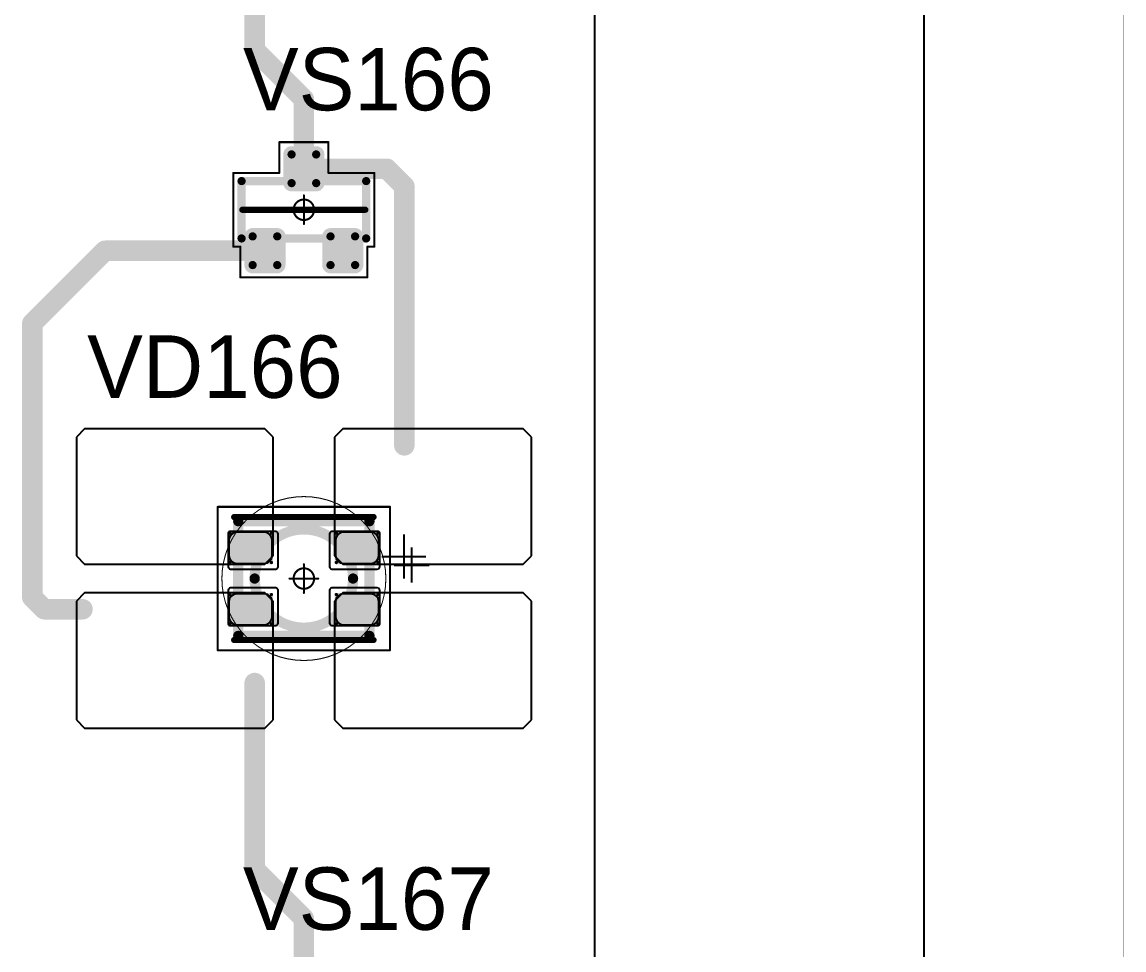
# Model space of a CAD drawing. Header units: millimetres. Extents: x 0 to 400, y 0 to 511.
# Drawn here: x 373.13 to 400.01, y 232.44 to 255.08 of the extents above; entities that cross this region are included whole.
import ezdxf

# ---------------------------------------------------------------- set-up
doc = ezdxf.new("R2010")
doc.units = ezdxf.units.MM
for name, color, linetype in [('Mechanical10', 56, 'Continuous'), ('Mechanical13', 56, 'Continuous'), ('Mechanical15', 56, 'Continuous'), ('Mechanical2', 216, 'Continuous'), ('TopLayer', 1, 'Continuous'), ('TopOverlay', 2, 'Continuous'), ('TopPaste', 8, 'Continuous'), ('TopSolder', 216, 'Continuous')]:
    doc.layers.add(name, color=color, linetype=linetype)

# ---------------------------------------------------------------- blocks, each defined once
blk = doc.blocks.new('SOT23_431')
at = {"layer": 'Mechanical13', "const_width": 0.2}
for points in [[(-0.7, 1.52), (0.7, 1.52)], [(-0.7, 1.52), (-0.7, -1.52)], [(0.7, 1.52), (0.7, -1.52)], [(-0.7, -1.52), (0.7, -1.52)]]:
    blk.add_lwpolyline(points, dxfattribs=at)
at = {"layer": 'Mechanical13', "const_width": 0.1}
for points in [[(-0.75, 1.52, 1), (-0.65, 1.52, 1)], [(-0.75, 1.52, 1), (-0.65, 1.52, 1)], [(0.65, 1.52, 1), (0.75, 1.52, 1)], [(0.65, 1.52, 1), (0.75, 1.52, 1)], [(-0.75, -1.52, 1), (-0.65, -1.52, 1)], [(-0.75, -1.52, 1), (-0.65, -1.52, 1)], [(0.65, -1.52, 1), (0.75, -1.52, 1)], [(0.65, -1.52, 1), (0.75, -1.52, 1)]]:
    blk.add_lwpolyline(points, format="xyb", close=True, dxfattribs=at)
at = {"layer": 'Mechanical15', "const_width": 0.05}
for points in [[(-0.9, 1.72), (-0.9, 1.55)], [(-0.9, 1.72), (0.9, 1.72)], [(0.9, 1.72), (0.9, 0.6)], [(-1.65, 1.55), (-1.65, -1.55)], [(-1.65, 1.55), (-0.9, 1.55)], [(0.9, 0.6), (1.65, 0.6)], [(1.65, 0.6), (1.65, -0.6)], [(0, 0.35), (0, -0.35)], [(-0.35, 0), (0.35, 0)], [(0.9, -0.6), (1.65, -0.6)], [(0.9, -0.6), (0.9, -1.72)], [(-1.65, -1.55), (-0.9, -1.55)], [(-0.9, -1.55), (-0.9, -1.72)], [(-0.9, -1.72), (0.9, -1.72)]]:
    blk.add_lwpolyline(points, dxfattribs=at)
at = {"layer": 'Mechanical15'}
for points, const_width in [([(-0.913, 1.72, 1), (-0.888, 1.72, 1)], 0.025), ([(-0.913, 1.72, 1), (-0.888, 1.72, 1)], 0.025), ([(0.888, 1.72, 1), (0.913, 1.72, 1)], 0.025), ([(0.888, 1.72, 1), (0.913, 1.72, 1)], 0.025), ([(-1.662, 1.55, 1), (-1.637, 1.55, 1)], 0.025), ([(-1.662, 1.55, 1), (-1.637, 1.55, 1)], 0.025), ([(-0.913, 1.55, 1), (-0.888, 1.55, 1)], 0.025), ([(-0.913, 1.55, 1), (-0.888, 1.55, 1)], 0.025), ([(0.888, 0.6, 1), (0.913, 0.6, 1)], 0.025), ([(0.888, 0.6, 1), (0.913, 0.6, 1)], 0.025), ([(1.637, 0.6, 1), (1.662, 0.6, 1)], 0.025), ([(1.637, 0.6, 1), (1.662, 0.6, 1)], 0.025), ([(0.25, 0, 1), (-0.25, 0, 1)], 0.05), ([(-0.012, 0.35, 1), (0.012, 0.35, 1)], 0.025), ([(-0.362, 0, 1), (-0.337, 0, 1)], 0.025), ([(-0.262, 0, 1), (-0.238, 0, 1)], 0.025), ([(0.238, 0, 1), (0.262, 0, 1)], 0.025), ([(0.337, 0, 1), (0.362, 0, 1)], 0.025), ([(-0.012, -0.35, 1), (0.012, -0.35, 1)], 0.025), ([(0.888, -0.6, 1), (0.913, -0.6, 1)], 0.025), ([(0.888, -0.6, 1), (0.913, -0.6, 1)], 0.025), ([(1.637, -0.6, 1), (1.662, -0.6, 1)], 0.025), ([(1.637, -0.6, 1), (1.662, -0.6, 1)], 0.025), ([(-1.662, -1.55, 1), (-1.637, -1.55, 1)], 0.025), ([(-1.662, -1.55, 1), (-1.637, -1.55, 1)], 0.025), ([(-0.913, -1.55, 1), (-0.888, -1.55, 1)], 0.025), ([(-0.913, -1.55, 1), (-0.888, -1.55, 1)], 0.025), ([(-0.913, -1.72, 1), (-0.888, -1.72, 1)], 0.025), ([(-0.913, -1.72, 1), (-0.888, -1.72, 1)], 0.025), ([(0.888, -1.72, 1), (0.913, -1.72, 1)], 0.025), ([(0.888, -1.72, 1), (0.913, -1.72, 1)], 0.025)]:
    blk.add_lwpolyline(points, format="xyb", close=True, dxfattribs=dict(at, const_width=const_width))
at = {"layer": 'TopLayer', "const_width": 0.1}
for points in [[(-1.4, 1.25, 1), (-1.3, 1.25, 1)], [(-0.7, 1.25, 1), (-0.6, 1.25, 1)], [(-1.4, 0.65, 1), (-1.3, 0.65, 1)], [(-0.7, 0.65, 1), (-0.6, 0.65, 1)], [(0.6, 0.3, 1), (0.7, 0.3, 1)], [(1.3, 0.3, 1), (1.4, 0.3, 1)], [(0.6, -0.3, 1), (0.7, -0.3, 1)], [(1.3, -0.3, 1), (1.4, -0.3, 1)], [(-1.4, -0.65, 1), (-1.3, -0.65, 1)], [(-0.7, -0.65, 1), (-0.6, -0.65, 1)], [(-1.4, -1.25, 1), (-1.3, -1.25, 1)], [(-0.7, -1.25, 1), (-0.6, -1.25, 1)]]:
    blk.add_lwpolyline(points, format="xyb", close=True, dxfattribs=at)
at = {"layer": 'TopLayer'}
for points in [[(-1.35, 1.35), (-1.35, 0.55), (-0.65, 1.35), (-0.65, 0.55)], [(-1.45, 1.25), (-1.45, 0.65), (-0.55, 1.25), (-0.55, 0.65)], [(0.55, 0.3), (0.55, -0.3), (1.45, 0.3), (1.45, -0.3)], [(0.65, 0.4), (0.65, -0.4), (1.35, 0.4), (1.35, -0.4)], [(-1.45, -0.65), (-1.45, -1.25), (-0.55, -0.65), (-0.55, -1.25)], [(-1.35, -0.55), (-1.35, -1.35), (-0.65, -0.55), (-0.65, -1.35)]]:
    blk.add_solid(points, dxfattribs=at)
at = {"layer": 'TopOverlay', "const_width": 0.15}
blk.add_lwpolyline([(0, 1.5), (0, -1.5)], dxfattribs=at)
at = {"layer": 'TopOverlay', "const_width": 0.075}
for points in [[(-0.038, 1.5, 1), (0.038, 1.5, 1)], [(-0.038, -1.5, 1), (0.038, -1.5, 1)]]:
    blk.add_lwpolyline(points, format="xyb", close=True, dxfattribs=at)
at = {"layer": 'TopPaste', "const_width": 0.075}
for points in [[(-1.387, 1.25, 1), (-1.313, 1.25, 1)], [(-0.687, 1.25, 1), (-0.613, 1.25, 1)], [(-1.387, 0.65, 1), (-1.313, 0.65, 1)], [(-0.687, 0.65, 1), (-0.613, 0.65, 1)], [(0.613, 0.3, 1), (0.687, 0.3, 1)], [(1.313, 0.3, 1), (1.387, 0.3, 1)], [(0.613, -0.3, 1), (0.687, -0.3, 1)], [(1.313, -0.3, 1), (1.387, -0.3, 1)], [(-1.387, -0.65, 1), (-1.313, -0.65, 1)], [(-0.687, -0.65, 1), (-0.613, -0.65, 1)], [(-1.387, -1.25, 1), (-1.313, -1.25, 1)], [(-0.687, -1.25, 1), (-0.613, -1.25, 1)]]:
    blk.add_lwpolyline(points, format="xyb", close=True, dxfattribs=at)
at = {"layer": 'TopPaste'}
for points in [[(-1.425, 1.25), (-1.425, 0.65), (-0.575, 1.25), (-0.575, 0.65)], [(-1.35, 1.325), (-1.35, 0.575), (-0.65, 1.325), (-0.65, 0.575)], [(0.575, 0.3), (0.575, -0.3), (1.425, 0.3), (1.425, -0.3)], [(0.65, 0.375), (0.65, -0.375), (1.35, 0.375), (1.35, -0.375)], [(-1.425, -0.65), (-1.425, -1.25), (-0.575, -0.65), (-0.575, -1.25)], [(-1.35, -0.575), (-1.35, -1.325), (-0.65, -0.575), (-0.65, -1.325)]]:
    blk.add_solid(points, dxfattribs=at)
at = {"layer": 'TopSolder', "const_width": 0.202}
for points in [[(-1.451, 1.25, 1), (-1.249, 1.25, 1)], [(-0.751, 1.25, 1), (-0.549, 1.25, 1)], [(-1.451, 0.65, 1), (-1.249, 0.65, 1)], [(-0.751, 0.65, 1), (-0.549, 0.65, 1)], [(0.549, 0.3, 1), (0.751, 0.3, 1)], [(1.249, 0.3, 1), (1.451, 0.3, 1)], [(0.549, -0.3, 1), (0.751, -0.3, 1)], [(1.249, -0.3, 1), (1.451, -0.3, 1)], [(-1.451, -0.65, 1), (-1.249, -0.65, 1)], [(-0.751, -0.65, 1), (-0.549, -0.65, 1)], [(-1.451, -1.25, 1), (-1.249, -1.25, 1)], [(-0.751, -1.25, 1), (-0.549, -1.25, 1)]]:
    blk.add_lwpolyline(points, format="xyb", close=True, dxfattribs=at)
at = {"layer": 'TopSolder'}
for points in [[(-1.35, 1.452), (-1.35, 0.448), (-0.65, 1.452), (-0.65, 0.448)], [(-1.552, 1.25), (-1.552, 0.65), (-0.448, 1.25), (-0.448, 0.65)], [(0.448, 0.3), (0.448, -0.3), (1.552, 0.3), (1.552, -0.3)], [(0.65, 0.502), (0.65, -0.502), (1.35, 0.502), (1.35, -0.502)], [(-1.35, -0.448), (-1.35, -1.452), (-0.65, -0.448), (-0.65, -1.452)], [(-1.552, -0.65), (-1.552, -1.25), (-0.448, -0.65), (-0.448, -1.25)]]:
    blk.add_solid(points, dxfattribs=at)
blk = doc.blocks.new('E65F_635')
at = {"layer": 'Mechanical13'}
for p, q in [((2.441, 1.071), (2.441, 0)), ((1.905, 0.536), (2.976, 0.536))]:
    blk.add_line(p, q, dxfattribs=at)
at = {"layer": 'Mechanical13', "const_width": 0.25}
for points in [[(-1.6, -1.4), (-1.6, 1.4)], [(-1.6, 1.4), (1.6, 1.4)], [(1.6, -1.4), (1.6, 1.4)], [(-1.6, -1.4), (1.6, -1.4)]]:
    blk.add_lwpolyline(points, dxfattribs=at)
at = {"layer": 'Mechanical13'}
for points, const_width in [([(-1.663, 1.4, 1), (-1.538, 1.4, 1)], 0.125), ([(-1.663, 1.4, 1), (-1.538, 1.4, 1)], 0.125), ([(1.537, 1.4, 1), (1.662, 1.4, 1)], 0.125), ([(1.537, 1.4, 1), (1.662, 1.4, 1)], 0.125), ([(1.2, 0, 1), (-1.2, 0, 1)], 0.25), ([(-1.263, 0, 1), (-1.138, 0, 1)], 0.125), ([(1.137, 0, 1), (1.262, 0, 1)], 0.125), ([(-1.663, -1.4, 1), (-1.538, -1.4, 1)], 0.125), ([(-1.663, -1.4, 1), (-1.538, -1.4, 1)], 0.125), ([(1.537, -1.4, 1), (1.662, -1.4, 1)], 0.125), ([(1.537, -1.4, 1), (1.662, -1.4, 1)], 0.125)]:
    blk.add_lwpolyline(points, format="xyb", close=True, dxfattribs=dict(at, const_width=const_width))
at = {"layer": 'Mechanical15', "const_width": 0.05}
for points in [[(-2.1, 1.75), (2.1, 1.75)], [(-2.1, -1.75), (-2.1, 1.75)], [(2.1, -1.75), (2.1, 1.75)], [(0, -0.35), (0, 0.35)], [(0, -0.35), (0, 0.35)], [(-0.35, 0), (0.35, 0)], [(-0.35, 0), (0.35, 0)], [(-2.1, -1.75), (2.1, -1.75)]]:
    blk.add_lwpolyline(points, dxfattribs=at)
at = {"layer": 'Mechanical15'}
for points, const_width in [([(-2.113, 1.75, 1), (-2.088, 1.75, 1)], 0.025), ([(-2.113, 1.75, 1), (-2.088, 1.75, 1)], 0.025), ([(2.087, 1.75, 1), (2.112, 1.75, 1)], 0.025), ([(2.087, 1.75, 1), (2.112, 1.75, 1)], 0.025), ([(0.25, 0, 1), (-0.25, 0, 1)], 0.05), ([(0.25, 0, 1), (-0.25, 0, 1)], 0.05), ([(-0.013, 0.35, 1), (0.012, 0.35, 1)], 0.025), ([(-0.013, 0.35, 1), (0.012, 0.35, 1)], 0.025), ([(-0.363, 0, 1), (-0.338, 0, 1)], 0.025), ([(-0.363, 0, 1), (-0.338, 0, 1)], 0.025), ([(-0.263, 0, 1), (-0.238, 0, 1)], 0.025), ([(-0.263, 0, 1), (-0.238, 0, 1)], 0.025), ([(0.237, 0, 1), (0.262, 0, 1)], 0.025), ([(0.237, 0, 1), (0.262, 0, 1)], 0.025), ([(0.337, 0, 1), (0.362, 0, 1)], 0.025), ([(0.337, 0, 1), (0.362, 0, 1)], 0.025), ([(-0.013, -0.35, 1), (0.012, -0.35, 1)], 0.025), ([(-0.013, -0.35, 1), (0.012, -0.35, 1)], 0.025), ([(-2.113, -1.75, 1), (-2.088, -1.75, 1)], 0.025), ([(-2.113, -1.75, 1), (-2.088, -1.75, 1)], 0.025), ([(2.087, -1.75, 1), (2.112, -1.75, 1)], 0.025), ([(2.087, -1.75, 1), (2.112, -1.75, 1)], 0.025)]:
    blk.add_lwpolyline(points, format="xyb", close=True, dxfattribs=dict(at, const_width=const_width))
at = {"layer": 'TopLayer'}
for p, q in [((-5.35, 3.65), (-5.55, 3.45)), ((-0.95, 3.65), (-5.35, 3.65)), ((-5.35, 3.65), (-5.35, 3.65)), ((-0.75, 3.45), (-0.95, 3.65)), ((0.95, 3.65), (0.75, 3.45)), ((5.35, 3.65), (0.95, 3.65)), ((0.95, 3.65), (0.95, 3.65)), ((5.55, 3.45), (5.35, 3.65)), ((-5.55, 3.45), (-5.55, 3.45)), ((-5.55, 3.45), (-5.55, 0.55)), ((-0.75, 0.55), (-0.75, 3.45)), ((0.75, 3.45), (0.75, 3.45)), ((0.75, 3.45), (0.75, 0.55)), ((5.55, 0.55), (5.55, 3.45)), ((-5.55, 0.55), (-5.35, 0.35)), ((-0.95, 0.35), (-0.75, 0.55)), ((0.75, 0.55), (0.95, 0.35)), ((5.35, 0.35), (5.55, 0.55)), ((-5.35, 0.35), (-0.95, 0.35)), ((0.95, 0.35), (5.35, 0.35)), ((-5.35, -0.35), (-5.55, -0.55)), ((-0.95, -0.35), (-5.35, -0.35)), ((-5.35, -0.35), (-5.35, -0.35)), ((-0.75, -0.55), (-0.95, -0.35)), ((0.95, -0.35), (0.75, -0.55)), ((5.35, -0.35), (0.95, -0.35)), ((0.95, -0.35), (0.95, -0.35)), ((5.55, -0.55), (5.35, -0.35)), ((-5.55, -0.55), (-5.55, -0.55)), ((-5.55, -0.55), (-5.55, -3.45)), ((-0.75, -3.45), (-0.75, -0.55)), ((0.75, -0.55), (0.75, -0.55)), ((0.75, -0.55), (0.75, -3.45)), ((5.55, -3.45), (5.55, -0.55)), ((-5.55, -3.45), (-5.35, -3.65)), ((-0.95, -3.65), (-0.75, -3.45)), ((0.75, -3.45), (0.95, -3.65)), ((5.35, -3.65), (5.55, -3.45)), ((-5.35, -3.65), (-0.95, -3.65)), ((0.95, -3.65), (5.35, -3.65))]:
    blk.add_line(p, q, dxfattribs=at)
at = {"layer": 'TopLayer', "const_width": 0.04}
for points in [[(-1.83, 1.11, 1), (-1.79, 1.11, 1)], [(-0.81, 1.11, 1), (-0.77, 1.11, 1)], [(0.77, 1.11, 1), (0.81, 1.11, 1)], [(1.79, 1.11, 1), (1.83, 1.11, 1)], [(-1.83, 0.39, 1), (-1.79, 0.39, 1)], [(-0.81, 0.39, 1), (-0.77, 0.39, 1)], [(0.77, 0.39, 1), (0.81, 0.39, 1)], [(1.79, 0.39, 1), (1.83, 0.39, 1)], [(-1.83, -0.39, 1), (-1.79, -0.39, 1)], [(-0.81, -0.39, 1), (-0.77, -0.39, 1)], [(0.77, -0.39, 1), (0.81, -0.39, 1)], [(1.79, -0.39, 1), (1.83, -0.39, 1)], [(-1.83, -1.11, 1), (-1.79, -1.11, 1)], [(-0.81, -1.11, 1), (-0.77, -1.11, 1)], [(0.77, -1.11, 1), (0.81, -1.11, 1)], [(1.79, -1.11, 1), (1.83, -1.11, 1)]]:
    blk.add_lwpolyline(points, format="xyb", close=True, dxfattribs=at)
at = {"layer": 'TopLayer'}
for points in [[(-1.85, 1.11), (-1.85, 0.39), (-0.75, 1.11), (-0.75, 0.39)], [(-1.81, 1.15), (-1.81, 0.35), (-0.79, 1.15), (-0.79, 0.35)], [(0.75, 1.11), (0.75, 0.39), (1.85, 1.11), (1.85, 0.39)], [(0.79, 1.15), (0.79, 0.35), (1.81, 1.15), (1.81, 0.35)], [(-1.85, -0.39), (-1.85, -1.11), (-0.75, -0.39), (-0.75, -1.11)], [(-1.81, -0.35), (-1.81, -1.15), (-0.79, -0.35), (-0.79, -1.15)], [(0.75, -0.39), (0.75, -1.11), (1.85, -0.39), (1.85, -1.11)], [(0.79, -0.35), (0.79, -1.15), (1.81, -0.35), (1.81, -1.15)]]:
    blk.add_solid(points, dxfattribs=at)
at = {"layer": 'TopOverlay'}
for p, q in [((2.628, 0.757), (2.628, -0.1)), ((2.2, 0.328), (3.057, 0.328))]:
    blk.add_line(p, q, dxfattribs=at)
at = {"layer": 'TopOverlay', "const_width": 0.15}
for points in [[(-1.7, 1.5), (1.7, 1.5)], [(-1.7, -1.5), (1.7, -1.5)]]:
    blk.add_lwpolyline(points, dxfattribs=at)
at = {"layer": 'TopOverlay', "const_width": 0.075}
for points in [[(-1.738, 1.5, 1), (-1.663, 1.5, 1)], [(1.662, 1.5, 1), (1.737, 1.5, 1)], [(-1.738, -1.5, 1), (-1.663, -1.5, 1)], [(1.662, -1.5, 1), (1.737, -1.5, 1)]]:
    blk.add_lwpolyline(points, format="xyb", close=True, dxfattribs=at)
at = {"layer": 'TopPaste'}
for p, q in [((-1.711, 1.114), (-1.773, 1.073)), ((-1.638, 1.129), (-1.711, 1.114)), ((-0.963, 1.129), (-1.638, 1.129)), ((-0.889, 1.114), (-0.963, 1.129)), ((-0.827, 1.073), (-0.889, 1.114)), ((0.889, 1.114), (0.827, 1.073)), ((0.962, 1.129), (0.889, 1.114)), ((1.637, 1.129), (0.962, 1.129)), ((1.711, 1.114), (1.637, 1.129)), ((1.773, 1.073), (1.711, 1.114)), ((-1.814, 1.011), (-1.829, 0.938)), ((-1.829, 0.938), (-1.829, 0.563)), ((-1.773, 1.073), (-1.814, 1.011)), ((-0.786, 1.011), (-0.827, 1.073)), ((-0.771, 0.938), (-0.786, 1.011)), ((-0.771, 0.563), (-0.771, 0.938)), ((0.786, 1.011), (0.771, 0.938)), ((0.771, 0.938), (0.771, 0.563)), ((0.827, 1.073), (0.786, 1.011)), ((1.814, 1.011), (1.773, 1.073)), ((1.829, 0.938), (1.814, 1.011)), ((1.829, 0.563), (1.829, 0.938)), ((-1.829, 0.563), (-1.814, 0.489)), ((-0.786, 0.489), (-0.771, 0.563)), ((0.771, 0.563), (0.786, 0.489)), ((1.814, 0.489), (1.829, 0.563)), ((-1.814, 0.489), (-1.773, 0.427)), ((-1.773, 0.427), (-1.711, 0.386)), ((-1.711, 0.386), (-1.638, 0.371)), ((-1.638, 0.371), (-0.963, 0.371)), ((-0.963, 0.371), (-0.889, 0.386)), ((-0.889, 0.386), (-0.827, 0.427)), ((-0.827, 0.427), (-0.786, 0.489)), ((0.786, 0.489), (0.827, 0.427)), ((0.827, 0.427), (0.889, 0.386)), ((0.889, 0.386), (0.962, 0.371)), ((0.962, 0.371), (1.637, 0.371)), ((1.637, 0.371), (1.711, 0.386)), ((1.711, 0.386), (1.773, 0.427)), ((1.773, 0.427), (1.814, 0.489)), ((-1.814, -0.489), (-1.829, -0.563)), ((-1.773, -0.427), (-1.814, -0.489)), ((-1.711, -0.386), (-1.773, -0.427)), ((-1.638, -0.371), (-1.711, -0.386)), ((-0.963, -0.371), (-1.638, -0.371)), ((-0.889, -0.386), (-0.963, -0.371)), ((-0.827, -0.427), (-0.889, -0.386)), ((-0.786, -0.489), (-0.827, -0.427)), ((-0.771, -0.563), (-0.786, -0.489)), ((0.786, -0.489), (0.771, -0.563)), ((0.827, -0.427), (0.786, -0.489)), ((0.889, -0.386), (0.827, -0.427)), ((0.962, -0.371), (0.889, -0.386)), ((1.637, -0.371), (0.962, -0.371)), ((1.711, -0.386), (1.637, -0.371)), ((1.773, -0.427), (1.711, -0.386)), ((1.814, -0.489), (1.773, -0.427)), ((1.829, -0.563), (1.814, -0.489)), ((-1.829, -0.563), (-1.829, -0.938)), ((-0.771, -0.938), (-0.771, -0.563)), ((0.771, -0.563), (0.771, -0.938)), ((1.829, -0.938), (1.829, -0.563)), ((-1.829, -0.938), (-1.814, -1.011)), ((-1.814, -1.011), (-1.773, -1.073)), ((-1.773, -1.073), (-1.711, -1.114)), ((-0.889, -1.114), (-0.827, -1.073)), ((-0.827, -1.073), (-0.786, -1.011)), ((-0.786, -1.011), (-0.771, -0.938)), ((0.771, -0.938), (0.786, -1.011)), ((0.786, -1.011), (0.827, -1.073)), ((0.827, -1.073), (0.889, -1.114)), ((1.711, -1.114), (1.773, -1.073)), ((1.773, -1.073), (1.814, -1.011)), ((1.814, -1.011), (1.829, -0.938)), ((-1.711, -1.114), (-1.638, -1.129)), ((-1.638, -1.129), (-0.963, -1.129)), ((-0.963, -1.129), (-0.889, -1.114)), ((0.889, -1.114), (0.962, -1.129)), ((0.962, -1.129), (1.637, -1.129)), ((1.637, -1.129), (1.711, -1.114))]:
    blk.add_line(p, q, dxfattribs=at)
at = {"layer": 'TopSolder'}
for p, q in [((-1.842, 1.129), (-1.85, 1.111)), ((-1.85, 1.111), (-1.85, 1.101)), ((-1.85, 1.101), (-1.85, 1.101)), ((-1.85, 1.101), (-1.85, 0.301)), ((-1.828, 1.143), (-1.842, 1.129)), ((-1.81, 1.151), (-1.828, 1.143)), ((-1.8, 1.151), (-1.81, 1.151)), ((-0.7, 1.151), (-1.8, 1.151)), ((-0.685, 1.151), (-0.7, 1.151)), ((-0.7, 1.151), (-0.7, 1.151)), ((-0.658, 1.139), (-0.685, 1.151)), ((-0.636, 1.118), (-0.658, 1.139)), ((-0.625, 1.09), (-0.636, 1.118)), ((-0.625, 1.076), (-0.625, 1.09)), ((-0.625, 0.301), (-0.625, 1.076)), ((0.636, 1.118), (0.625, 1.09)), ((0.625, 1.09), (0.625, 1.076)), ((0.625, 1.076), (0.625, 1.076)), ((0.625, 1.076), (0.625, 0.301)), ((0.657, 1.139), (0.636, 1.118)), ((0.685, 1.151), (0.657, 1.139)), ((0.7, 1.151), (0.685, 1.151)), ((1.8, 1.151), (0.7, 1.151)), ((1.81, 1.151), (1.8, 1.151)), ((1.8, 1.151), (1.8, 1.151)), ((1.828, 1.143), (1.81, 1.151)), ((1.842, 1.129), (1.828, 1.143)), ((1.85, 1.111), (1.842, 1.129)), ((1.85, 1.101), (1.85, 1.111)), ((1.85, 0.301), (1.85, 1.101)), ((-1.85, 0.301), (-1.85, 0.286)), ((-1.85, 0.286), (-1.839, 0.258)), ((-0.636, 0.258), (-0.625, 0.286)), ((-0.625, 0.286), (-0.625, 0.301)), ((-0.625, 0.301), (-0.625, 0.301)), ((0.625, 0.301), (0.625, 0.286)), ((0.625, 0.286), (0.636, 0.258)), ((1.839, 0.258), (1.85, 0.286)), ((1.85, 0.286), (1.85, 0.301)), ((1.85, 0.301), (1.85, 0.301)), ((-1.839, 0.258), (-1.818, 0.237)), ((-1.818, 0.237), (-1.79, 0.226)), ((-1.79, 0.226), (-1.775, 0.226)), ((-1.775, 0.226), (-1.775, 0.226)), ((-1.775, 0.226), (-0.7, 0.226)), ((-0.7, 0.226), (-0.685, 0.226)), ((-0.685, 0.226), (-0.658, 0.237)), ((-0.658, 0.237), (-0.636, 0.258)), ((0.636, 0.258), (0.657, 0.237)), ((0.657, 0.237), (0.685, 0.226)), ((0.685, 0.226), (0.7, 0.226)), ((0.7, 0.226), (0.7, 0.226)), ((0.7, 0.226), (1.775, 0.226)), ((1.775, 0.226), (1.79, 0.226)), ((1.79, 0.226), (1.817, 0.237)), ((1.817, 0.237), (1.839, 0.258)), ((-1.839, -0.257), (-1.85, -0.285)), ((-1.818, -0.236), (-1.839, -0.257)), ((-1.79, -0.224), (-1.818, -0.236)), ((-1.775, -0.224), (-1.79, -0.224)), ((-0.7, -0.224), (-1.775, -0.224)), ((-0.685, -0.224), (-0.7, -0.224)), ((-0.7, -0.224), (-0.7, -0.224)), ((-0.658, -0.236), (-0.685, -0.224)), ((-0.636, -0.257), (-0.658, -0.236)), ((-0.625, -0.285), (-0.636, -0.257)), ((0.636, -0.257), (0.625, -0.285)), ((0.657, -0.236), (0.636, -0.257)), ((0.685, -0.224), (0.657, -0.236)), ((0.7, -0.224), (0.685, -0.224)), ((1.775, -0.224), (0.7, -0.224)), ((1.79, -0.224), (1.775, -0.224)), ((1.775, -0.224), (1.775, -0.224)), ((1.817, -0.236), (1.79, -0.224)), ((1.839, -0.257), (1.817, -0.236)), ((1.85, -0.285), (1.839, -0.257)), ((-1.85, -0.285), (-1.85, -0.299)), ((-1.85, -0.299), (-1.85, -0.299)), ((-1.85, -0.299), (-1.85, -1.099)), ((-0.625, -0.299), (-0.625, -0.285)), ((-0.625, -1.074), (-0.625, -0.299)), ((0.625, -0.285), (0.625, -0.299)), ((0.625, -0.299), (0.625, -0.299)), ((0.625, -0.299), (0.625, -1.074)), ((1.85, -0.299), (1.85, -0.285)), ((1.85, -1.099), (1.85, -0.299)), ((-0.625, -1.089), (-0.625, -1.074)), ((-0.625, -1.074), (-0.625, -1.074)), ((0.625, -1.074), (0.625, -1.089)), ((-1.85, -1.099), (-1.85, -1.109)), ((-1.85, -1.109), (-1.842, -1.128)), ((-1.842, -1.128), (-1.828, -1.142)), ((-1.828, -1.142), (-1.81, -1.149)), ((-1.81, -1.149), (-1.8, -1.149)), ((-1.8, -1.149), (-0.7, -1.149)), ((-1.8, -1.149), (-1.8, -1.149)), ((-0.7, -1.149), (-0.685, -1.149)), ((-0.685, -1.149), (-0.658, -1.138)), ((-0.658, -1.138), (-0.636, -1.117)), ((-0.636, -1.117), (-0.625, -1.089)), ((0.625, -1.089), (0.636, -1.117)), ((0.636, -1.117), (0.657, -1.138)), ((0.657, -1.138), (0.685, -1.149)), ((0.685, -1.149), (0.7, -1.149)), ((0.7, -1.149), (1.8, -1.149)), ((0.7, -1.149), (0.7, -1.149)), ((1.8, -1.149), (1.81, -1.149)), ((1.81, -1.149), (1.828, -1.142)), ((1.828, -1.142), (1.842, -1.128)), ((1.842, -1.128), (1.85, -1.109)), ((1.85, -1.109), (1.85, -1.099)), ((1.85, -1.099), (1.85, -1.099))]:
    blk.add_line(p, q, dxfattribs=at)

msp = doc.modelspace()

# ---------------------------------------------------------------- linework, layer by layer
at = {"layer": 'Mechanical10', "const_width": 0.01}
msp.add_lwpolyline([(400, 0), (400, 428)], dxfattribs=at)
at = {"layer": 'Mechanical2'}
for points, const_width in [([(382, 241.5, 1), (378, 241.5, 1)], 0.0254), ([(380, 243.5, 1), (380, 243.5, 1)], 0.0005), ([(377.994, 241.5, 1), (378.006, 241.5, 1)], 0.0127), ([(378, 241.5, 1), (378, 241.5, 1)], 0.0005), ([(381.994, 241.5, 1), (382.006, 241.5, 1)], 0.0127), ([(382, 241.5, 1), (382, 241.5, 1)], 0.0005), ([(380, 239.5, 1), (380, 239.5, 1)], 0.0005)]:
    msp.add_lwpolyline(points, format="xyb", close=True, dxfattribs=dict(at, const_width=const_width))
at = {"layer": 'Mechanical2', "const_width": 0.001}
for points in [[(380, 239.5), (380, 243.5)], [(378, 241.5), (382, 241.5)]]:
    msp.add_lwpolyline(points, dxfattribs=at)
at = {"layer": 'TopLayer'}
for p, q in [((387.1, 55.275), (387.1, 345.002)), ((395.126, 345.002), (395.126, 219.205))]:
    msp.add_line(p, q, dxfattribs=at)
at = {"layer": 'TopLayer', "const_width": 0.5}
for points in [[(378.8, 254.4), (378.8, 258.95)], [(378.8, 254.4), (380, 253.2)], [(380, 251.5), (380, 253.2)], [(380, 251.5), (382.025, 251.5)], [(382.025, 251.5), (382.45, 251.075)], [(382.45, 244.75), (382.45, 251.075)], [(373.375, 247.725), (375.15, 249.5)], [(375.15, 249.5), (379.05, 249.5)], [(373.375, 241.043), (373.375, 247.725)], [(373.375, 241.043), (373.668, 240.75)], [(373.668, 240.75), (374.6, 240.75)], [(378.8, 234.4), (378.8, 238.95)], [(378.8, 234.4), (380, 233.2)], [(380, 231.5), (380, 233.2)]]:
    msp.add_lwpolyline(points, dxfattribs=at)
at = {"layer": 'TopLayer', "const_width": 0.25}
for points in [[(378.675, 254.4, 1), (378.925, 254.4, 1)], [(378.675, 254.4, 1), (378.925, 254.4, 1)], [(379.875, 253.2, 1), (380.125, 253.2, 1)], [(379.875, 253.2, 1), (380.125, 253.2, 1)], [(379.875, 251.5, 1), (380.125, 251.5, 1)], [(379.875, 251.5, 1), (380.125, 251.5, 1)], [(381.9, 251.5, 1), (382.15, 251.5, 1)], [(381.9, 251.5, 1), (382.15, 251.5, 1)], [(382.325, 251.075, 1), (382.575, 251.075, 1)], [(382.325, 251.075, 1), (382.575, 251.075, 1)], [(375.025, 249.5, 1), (375.275, 249.5, 1)], [(375.025, 249.5, 1), (375.275, 249.5, 1)], [(378.925, 249.5, 1), (379.175, 249.5, 1)], [(373.25, 247.725, 1), (373.5, 247.725, 1)], [(373.25, 247.725, 1), (373.5, 247.725, 1)], [(382.325, 244.75, 1), (382.575, 244.75, 1)], [(373.25, 241.043, 1), (373.5, 241.043, 1)], [(373.25, 241.043, 1), (373.5, 241.043, 1)], [(373.543, 240.75, 1), (373.793, 240.75, 1)], [(373.543, 240.75, 1), (373.793, 240.75, 1)], [(374.475, 240.75, 1), (374.725, 240.75, 1)], [(378.675, 238.95, 1), (378.925, 238.95, 1)], [(378.675, 234.4, 1), (378.925, 234.4, 1)], [(378.675, 234.4, 1), (378.925, 234.4, 1)], [(379.875, 233.2, 1), (380.125, 233.2, 1)], [(379.875, 233.2, 1), (380.125, 233.2, 1)]]:
    msp.add_lwpolyline(points, format="xyb", close=True, dxfattribs=at)

# ---------------------------------------------------------------- block references
for name, p, rotation in [('SOT23_431', (380, 250.5), 90), ('E65F_635', (380, 241.5), 360)]:
    msp.add_blockref(name, p, dxfattribs=dict(rotation=rotation))

# ---------------------------------------------------------------- texts
at = {"layer": 'TopOverlay'}
for s, p in [('VS166', (378.514, 252.926)), ('VD166', (374.713, 245.91)), ('VS167', (378.514, 232.926))]:
    msp.add_text(s, height=1.524, dxfattribs=at).set_placement(p)

doc.saveas('drawing.dxf')
